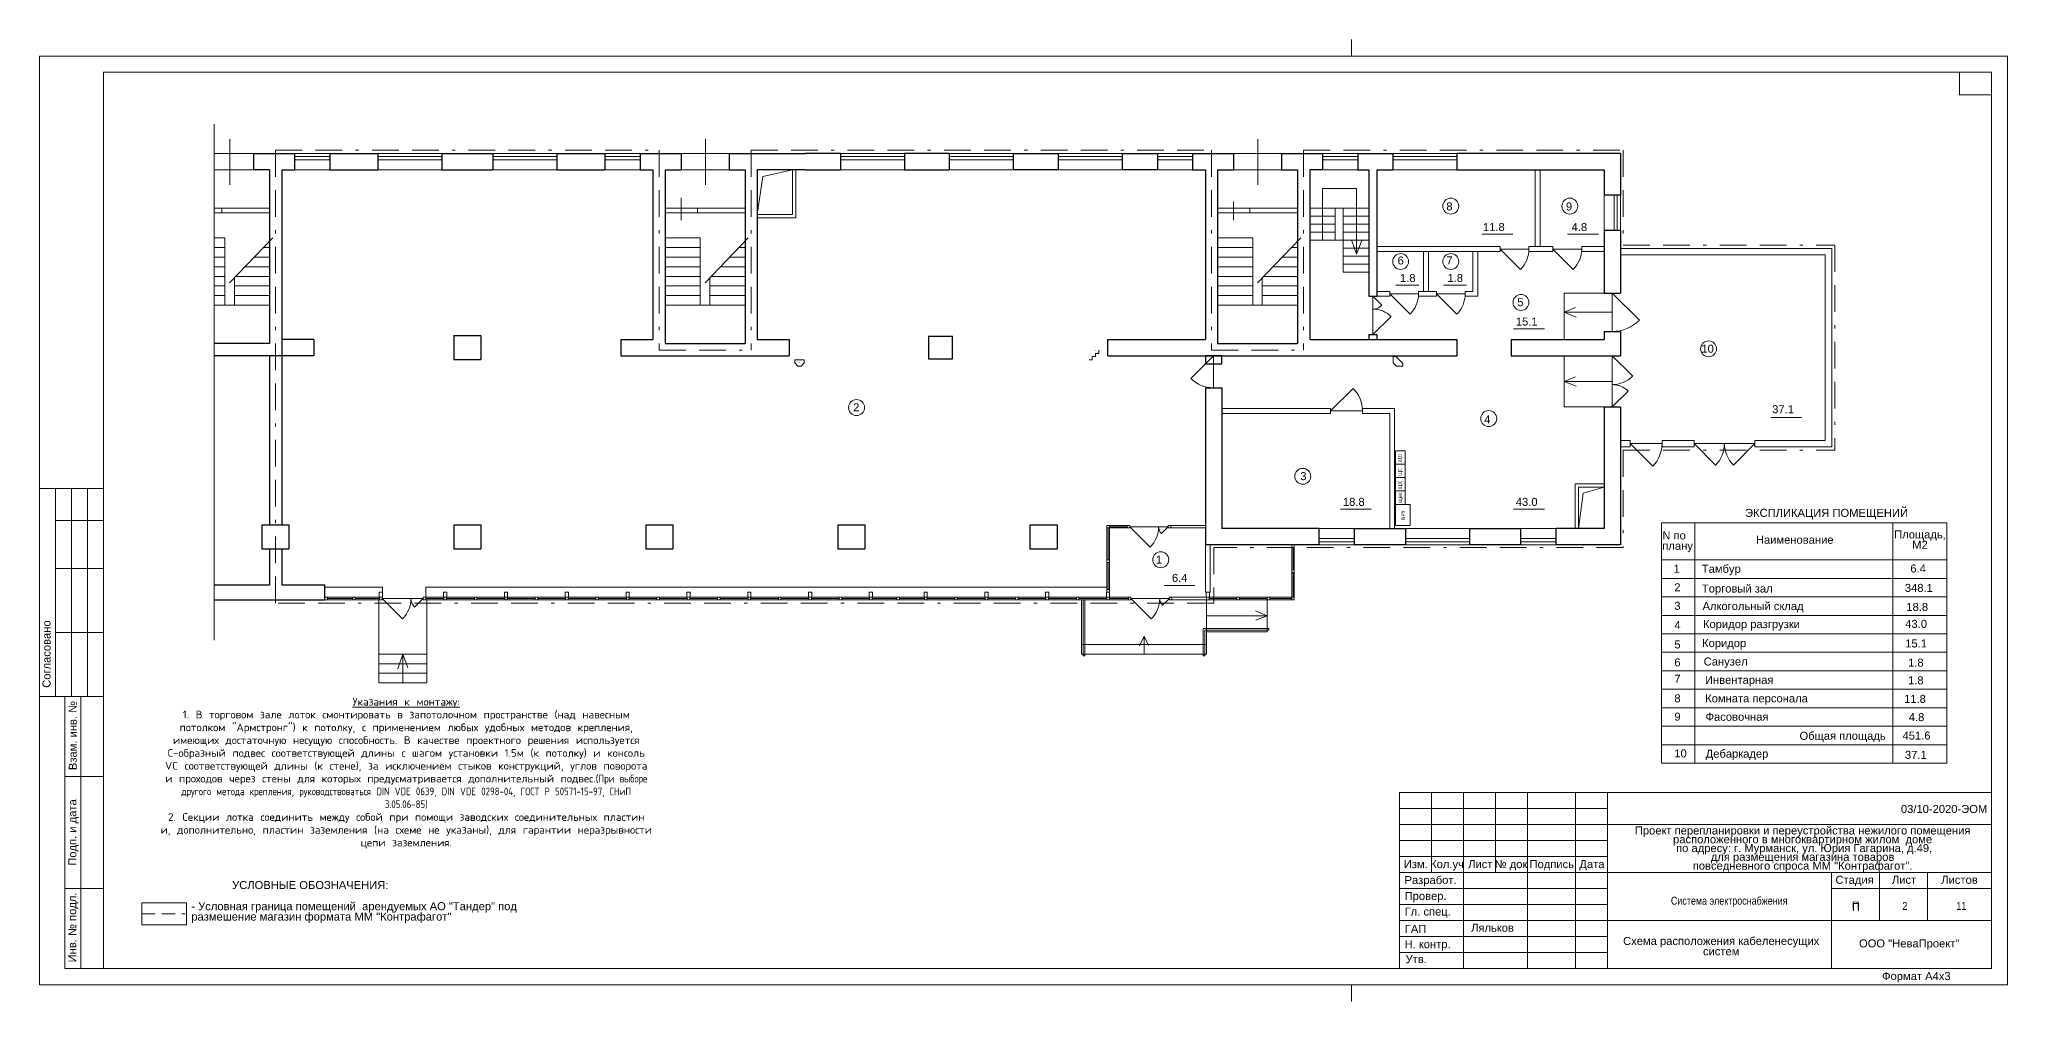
# Model space of a CAD drawing. Header units: metres. Extents: x 0 to 61.5, y -0.5 to 29.5.
import ezdxf
from ezdxf.enums import TextEntityAlignment as Align

# ---------------------------------------------------------------- set-up
doc = ezdxf.new("R2010")
doc.units = ezdxf.units.M
doc.header["$MEASUREMENT"] = 0
doc.linetypes.add('( Border )', pattern=[1.751, 0.5, -0.25, 0.5, -0.25, 0.001, -0.25])
doc.linetypes.add('DGN Style 3', pattern=[1.722798, 1.23057, -0.492228])
for name, color, linetype, lineweight in [('_Электрика', 7, 'Continuous', 15), ('Level 50', 7, 'Continuous', 0), ('Level 63', 7, 'Continuous', 0)]:
    doc.layers.add(name, color=color, linetype=linetype, lineweight=lineweight)
doc.layers.add('Электрика', color=7, linetype='Continuous')
doc.styles.add('GOST 2.304', font='CS_Gost2304.shx')
doc.styles.get("Standard").update_dxf_attribs({"font": 'txt.shx'})
doc.styles.add('Style-Arial', font='arial.ttf')
doc.styles.add('Атрибут IEK', font='txt.shx', dxfattribs={"width": 0.8})

# ---------------------------------------------------------------- blocks, each defined once
blk = doc.blocks.new('*U330')
at = {"color": 7, "linetype": 'Continuous', "lineweight": 30}
for p, q in [((-0.425, 0.375), (-0.425, -0.375)), ((-0.425, 0.375), (0.425, 0.375)), ((0.425, 0.375), (0.425, -0.375)), ((-0.425, -0.375), (0.425, -0.375))]:
    blk.add_line(p, q, dxfattribs=at)
blk = doc.blocks.new('*U372')
at = {"color": 0, "linetype": 'ByBlock', "lineweight": -2}
for points in [[(-250, 33), (-33, 250)], [(-250, 33), (-250, -50), (-50, -50)], [(-50, -50), (50, 50)], [(-33, 250), (50, 250), (50, 50)]]:
    blk.add_lwpolyline(points, dxfattribs=at)
at = {"color": 0, "linetype": 'ByBlock', "lineweight": -2, "style": 'Атрибут IEK', "width": 0.8, "flags": 9}
for tag, p in [('НАИМЕНОВАНИЕ', (-276, 4)), ('АРТИКУЛ', (-277, -26))]:
    blk.add_attdef(tag, p, '', height=20, dxfattribs=at)
at = {"color": 0, "linetype": 'ByBlock', "lineweight": -2, "style": 'Атрибут IEK', "width": 0.8, "flags": 8}
blk.add_attdef('НАДПИСЬ', text='', height=20, rotation=45, dxfattribs=at).set_placement((-25, 25), align=Align.MIDDLE_CENTER)
blk = doc.blocks.new('*U370')
at = {"color": 0, "linetype": 'ByBlock', "lineweight": -2}
for points in [[(-95, 0), (0, 0), (0, -100), (95, -100)], [(-10, 0), (0, -10)], [(0, -90), (10, -100)]]:
    blk.add_lwpolyline(points, dxfattribs=at)
at = {"color": 0, "linetype": 'ByBlock', "lineweight": -2, "style": 'Атрибут IEK', "width": 0.8, "flags": 8}
blk.add_attdef('НАДПИСЬ', text='', height=20, dxfattribs=at).set_placement((80, 0), align=Align.MIDDLE_CENTER)
at = {"color": 0, "linetype": 'ByBlock', "lineweight": -2, "style": 'Атрибут IEK', "width": 0.8, "flags": 9}
for tag, p in [('АРТИКУЛ', (-280, -120)), ('НАИМЕНОВАНИЕ', (-280, -90))]:
    blk.add_attdef(tag, p, '', height=20, dxfattribs=at)
blk = doc.blocks.new('*U350')
at = {"color": 0, "linetype": 'ByBlock', "lineweight": -2}
for points in [[(-95, 0), (0, 0), (0, 100), (95, 100)], [(-10, 0), (0, 10)], [(0, 90), (10, 100)]]:
    blk.add_lwpolyline(points, dxfattribs=at)
at = {"color": 0, "linetype": 'ByBlock', "lineweight": -2, "style": 'Атрибут IEK', "width": 0.8, "flags": 8}
blk.add_attdef('НАДПИСЬ', text='', height=20, dxfattribs=at).set_placement((80, 0), align=Align.MIDDLE_CENTER)
at = {"color": 0, "linetype": 'ByBlock', "lineweight": -2, "style": 'Атрибут IEK', "width": 0.8, "flags": 9}
for tag, p in [('АРТИКУЛ', (-280, -120)), ('НАИМЕНОВАНИЕ', (-280, -90))]:
    blk.add_attdef(tag, p, '', height=20, dxfattribs=at)
blk = doc.blocks.new('*U358')
at = {"color": 0, "linetype": 'ByBlock', "lineweight": -2}
for p, q in [((-150, 100), (-150, 200)), ((50, 0), (-50, 0)), ((150, 200), (150, 100))]:
    blk.add_line(p, q, dxfattribs=at)
for points in [[(-150, 200), (150, 200)], [(-150, 100), (-50, 0)], [(150, 100), (50, 0)]]:
    blk.add_lwpolyline(points, dxfattribs=at)
at = {"color": 0, "linetype": 'ByBlock', "lineweight": -2, "style": 'Атрибут IEK', "width": 0.8, "flags": 9}
for tag, p in [('АРТИКУЛ', (-378, 52)), ('НАИМЕНОВАНИЕ', (-378, 82))]:
    blk.add_attdef(tag, p, '', height=20, dxfattribs=at)
at = {"color": 0, "linetype": 'ByBlock', "lineweight": -2, "style": 'Атрибут IEK', "width": 0.8, "flags": 8}
blk.add_attdef('НАДПИСЬ', text='', height=20, dxfattribs=at).set_placement((0, 112), align=Align.MIDDLE_CENTER)

msp = doc.modelspace()

# ---------------------------------------------------------------- linework, layer by layer
at = {"color": 7, "linetype": 'Continuous', "lineweight": 0}
for p, q in [((5.463, 26.865), (5.463, 10.749)), ((7.969, 25.849), (9.069, 25.849)), ((10.569, 25.849), (12.569, 25.849)), ((14.169, 25.849), (16.169, 25.849)), ((17.669, 25.849), (18.769, 25.849)), ((27.029, 25.849), (25.029, 25.849)), ((28.429, 25.849), (30.429, 25.849)), ((31.829, 25.849), (33.829, 25.849)), ((34.929, 25.849), (36.029, 25.849)), ((41.189, 25.849), (40.089, 25.849)), ((44.289, 25.849), (42.289, 25.849)), ((7.969, 25.749), (9.069, 25.749)), ((10.569, 25.749), (12.569, 25.749)), ((14.169, 25.749), (16.169, 25.749)), ((17.669, 25.749), (18.769, 25.749)), ((27.029, 25.749), (25.029, 25.749)), ((28.429, 25.749), (30.429, 25.749)), ((31.829, 25.749), (33.829, 25.749)), ((34.929, 25.749), (36.029, 25.749)), ((41.189, 25.749), (40.089, 25.749)), ((44.289, 25.749), (42.289, 25.749)), ((49.199, 23.545), (49.199, 24.645)), ((49.299, 23.545), (49.299, 24.645)), ((39.689, 24.239), (41.539, 24.239)), ((39.689, 23.989), (40.489, 23.989)), ((40.489, 24.239), (40.489, 23.239)), ((40.739, 22.239), (40.739, 24.239)), ((40.739, 23.989), (41.539, 23.989)), ((39.689, 23.739), (40.489, 23.739)), ((39.689, 23.489), (40.489, 23.489)), ((40.739, 23.739), (41.539, 23.739)), ((40.739, 23.489), (41.539, 23.489)), ((5.463, 23.309), (5.789, 23.309)), ((5.463, 23.009), (5.789, 23.009)), ((5.789, 23.309), (5.789, 21.209)), ((7.289, 23.312), (5.937, 21.909)), ((6.997, 23.009), (7.189, 23.009)), ((19.549, 23.309), (20.649, 23.309)), ((19.549, 23.009), (20.649, 23.009)), ((20.649, 23.309), (20.649, 21.209)), ((22.149, 23.312), (20.797, 21.909)), ((21.857, 23.009), (22.049, 23.009)), ((36.809, 23.309), (37.909, 23.309)), ((36.809, 23.009), (37.909, 23.009)), ((37.909, 23.309), (37.909, 21.209)), ((39.409, 23.312), (38.057, 21.909)), ((39.117, 23.009), (39.309, 23.009)), ((39.689, 23.239), (40.739, 23.239)), ((40.739, 23.239), (41.539, 23.239)), ((40.739, 22.989), (41.539, 22.989)), ((41.003, 23.221), (41.156, 22.798)), ((41.317, 23.229), (41.156, 22.798)), ((45.639, 22.964), (46.539, 22.964)), ((45.639, 22.964), (46.276, 22.328)), ((47.289, 22.964), (48.189, 22.964)), ((47.289, 22.964), (47.926, 22.328)), ((5.463, 22.709), (5.789, 22.709)), ((5.463, 22.409), (5.789, 22.409)), ((6.419, 22.409), (7.189, 22.409)), ((6.708, 22.709), (7.189, 22.709)), ((19.549, 22.709), (20.649, 22.709)), ((19.549, 22.409), (20.649, 22.409)), ((21.279, 22.409), (22.049, 22.409)), ((21.568, 22.709), (22.049, 22.709)), ((36.809, 22.709), (37.909, 22.709)), ((36.809, 22.409), (37.909, 22.409)), ((38.539, 22.409), (39.309, 22.409)), ((38.828, 22.709), (39.309, 22.709)), ((40.739, 22.739), (41.539, 22.739)), ((40.739, 22.489), (41.539, 22.489)), ((40.739, 22.239), (41.539, 22.239)), ((5.463, 22.109), (5.789, 22.109)), ((5.463, 21.809), (5.789, 21.809)), ((6.089, 22.067), (6.089, 21.209)), ((6.089, 21.809), (7.189, 21.809)), ((6.13, 22.109), (7.189, 22.109)), ((19.549, 22.109), (20.649, 22.109)), ((19.549, 21.809), (20.649, 21.809)), ((20.949, 22.067), (20.949, 21.209)), ((20.949, 21.809), (22.049, 21.809)), ((20.99, 22.109), (22.049, 22.109)), ((36.809, 22.109), (37.909, 22.109)), ((36.809, 21.809), (37.909, 21.809)), ((38.209, 22.067), (38.209, 21.209)), ((38.209, 21.809), (39.309, 21.809)), ((38.25, 22.109), (39.309, 22.109)), ((42.189, 21.564), (43.089, 21.564)), ((42.189, 21.564), (42.826, 20.928)), ((43.649, 21.564), (44.549, 21.564)), ((43.649, 21.564), (44.286, 20.928)), ((48.889, 21.589), (47.644, 21.589)), ((47.644, 21.589), (47.644, 20.139)), ((49.144, 21.589), (49.144, 20.389)), ((49.144, 21.589), (49.993, 20.741)), ((5.463, 21.509), (5.789, 21.509)), ((5.463, 21.209), (7.189, 21.209)), ((6.089, 21.509), (7.189, 21.509)), ((19.549, 21.509), (20.649, 21.509)), ((19.549, 21.209), (22.049, 21.209)), ((20.949, 21.509), (22.049, 21.509)), ((36.809, 21.509), (37.909, 21.509)), ((36.809, 21.209), (39.309, 21.209)), ((38.209, 21.509), (39.309, 21.509)), ((41.664, 21.489), (41.664, 20.289)), ((41.664, 21.489), (41.947, 21.206)), ((47.999, 21.134), (47.644, 20.989)), ((49.144, 20.989), (47.644, 20.989)), ((48.018, 20.837), (47.644, 20.989)), ((41.664, 20.289), (42.23, 20.855)), ((36.684, 19.629), (35.977, 18.922)), ((36.684, 18.629), (36.684, 19.629)), ((47.644, 19.629), (47.644, 18.029)), ((49.144, 18.029), (49.144, 19.629)), ((49.144, 19.629), (49.781, 18.993)), ((40.339, 17.904), (41.046, 18.611)), ((47.999, 18.974), (47.644, 18.829)), ((49.144, 18.829), (47.644, 18.829)), ((48.018, 18.677), (47.644, 18.829)), ((49.639, 18.524), (49.144, 18.029)), ((40.339, 17.904), (41.339, 17.904)), ((48.889, 18.029), (47.644, 18.029)), ((49.699, 16.884), (50.699, 16.884)), ((49.699, 16.884), (50.406, 16.177)), ((51.699, 16.884), (53.599, 16.884)), ((51.699, 16.884), (52.371, 16.212)), ((52.928, 16.212), (53.599, 16.884)), ((33.349, 14.249), (33.349, 12.329)), ((33.389, 14.249), (33.389, 13.249)), ((33.429, 14.329), (33.989, 14.329)), ((33.429, 14.289), (33.989, 14.289)), ((33.429, 14.249), (33.429, 12.329)), ((33.429, 14.249), (33.989, 14.249)), ((34.069, 14.289), (35.269, 14.289)), ((34.069, 14.289), (34.706, 13.653)), ((35.269, 14.289), (35.057, 14.077)), ((39.129, 12.089), (39.129, 13.706)), ((39.169, 12.938), (39.169, 13.639)), ((39.209, 12.089), (39.209, 13.719)), ((39.989, 13.919), (41.089, 13.919)), ((39.989, 13.819), (41.089, 13.819)), ((42.689, 13.919), (44.689, 13.919)), ((42.689, 13.819), (44.689, 13.819)), ((46.289, 13.919), (47.389, 13.919)), ((46.289, 13.819), (47.389, 13.819)), ((33.389, 13.169), (33.389, 12.329)), ((8.919, 12.399), (10.719, 12.399)), ((10.719, 12.249), (10.719, 12.399)), ((12.069, 12.089), (12.069, 12.399)), ((12.069, 12.399), (33.349, 12.399)), ((39.169, 12.089), (39.169, 12.858)), ((50.682, 12.675), (59.6, 12.675)), ((10.619, 12.089), (8.919, 12.089)), ((10.629, 12.009), (8.919, 12.009)), ((8.999, 12.049), (9.789, 12.049)), ((9.869, 12.049), (10.629, 12.049)), ((10.599, 12.009), (10.599, 9.409)), ((10.709, 12.049), (11.989, 12.049)), ((10.709, 12.049), (11.346, 11.413)), ((11.989, 12.049), (11.721, 11.78)), ((34.024, 12.089), (12.069, 12.089)), ((12.069, 12.049), (12.639, 12.049)), ((12.639, 12.009), (12.069, 12.009)), ((12.099, 12.009), (12.099, 9.409)), ((12.719, 12.049), (13.589, 12.049)), ((14.539, 12.009), (12.719, 12.009)), ((13.669, 12.049), (14.539, 12.049)), ((14.619, 12.049), (15.489, 12.049)), ((16.439, 12.009), (14.619, 12.009)), ((15.569, 12.049), (16.439, 12.049)), ((16.519, 12.049), (17.389, 12.049)), ((18.339, 12.009), (16.519, 12.009)), ((17.469, 12.049), (18.339, 12.049)), ((18.419, 12.049), (19.289, 12.049)), ((20.239, 12.009), (18.419, 12.009)), ((19.369, 12.049), (20.239, 12.049)), ((20.319, 12.049), (21.189, 12.049)), ((22.139, 12.009), (20.319, 12.009)), ((21.269, 12.049), (22.139, 12.049)), ((22.219, 12.049), (23.089, 12.049)), ((24.039, 12.009), (22.219, 12.009)), ((23.169, 12.049), (24.039, 12.049)), ((24.119, 12.049), (24.989, 12.049)), ((25.939, 12.009), (24.119, 12.009)), ((34.024, 12.009), (24.744, 12.009)), ((25.069, 12.049), (25.939, 12.049)), ((26.019, 12.049), (26.794, 12.049)), ((26.874, 12.049), (27.649, 12.049)), ((27.729, 12.049), (28.599, 12.049)), ((28.679, 12.049), (29.549, 12.049)), ((29.629, 12.049), (30.499, 12.049)), ((30.579, 12.049), (31.449, 12.049)), ((31.529, 12.049), (32.399, 12.049)), ((32.479, 12.049), (33.349, 12.049)), ((32.564, 12.009), (32.564, 10.309)), ((32.614, 12.009), (32.614, 10.259)), ((32.664, 12.009), (32.664, 10.259)), ((33.429, 12.049), (34.024, 12.049)), ((34.104, 12.049), (35.304, 12.049)), ((34.104, 12.049), (34.741, 11.413)), ((35.304, 12.049), (35.092, 11.837)), ((36.464, 12.009), (36.464, 10.309)), ((39.129, 12.089), (36.544, 12.089)), ((36.544, 12.049), (37.414, 12.049)), ((39.129, 12.009), (36.544, 12.009)), ((37.494, 12.049), (38.364, 12.049)), ((38.364, 12.009), (38.364, 11.009)), ((38.444, 12.049), (39.129, 12.049)), ((50.682, 12.097), (59.6, 12.097)), ((36.364, 11.109), (36.364, 10.259)), ((38.414, 11.109), (36.364, 11.109)), ((38.364, 11.509), (36.464, 11.509)), ((38.364, 11.509), (37.991, 11.662)), ((38.364, 11.509), (38.01, 11.365)), ((38.414, 11.109), (38.414, 11.059)), ((50.682, 11.52), (59.6, 11.52)), ((36.464, 10.609), (32.564, 10.609)), ((34.514, 10.869), (34.372, 10.564)), ((34.514, 10.309), (34.514, 10.869)), ((34.514, 10.869), (34.654, 10.58)), ((36.414, 11.059), (36.414, 10.259)), ((38.414, 11.059), (36.414, 11.059)), ((38.364, 11.009), (36.464, 11.009)), ((50.682, 10.943), (59.6, 10.943)), ((12.099, 10.309), (10.599, 10.309)), ((12.099, 10.009), (10.599, 10.009)), ((11.349, 10.309), (11.193, 9.852)), ((11.349, 9.409), (11.349, 10.309)), ((11.349, 10.309), (11.509, 9.876)), ((36.464, 10.309), (32.564, 10.309)), ((32.664, 10.259), (32.614, 10.259)), ((36.414, 10.259), (36.364, 10.259)), ((50.682, 10.365), (59.6, 10.365)), ((12.099, 9.709), (10.599, 9.709)), ((12.099, 9.409), (10.599, 9.409)), ((50.682, 9.787), (59.6, 9.787)), ((50.682, 9.21), (59.6, 9.21)), ((50.682, 8.633), (59.6, 8.633)), ((50.682, 8.055), (59.6, 8.055)), ((50.682, 7.477), (59.6, 7.477))]:
    msp.add_line(p, q, dxfattribs=at)
at = {"color": 7, "linetype": 'Continuous', "lineweight": 13}
for p, q in [((5.463, 25.949), (6.689, 25.949)), ((5.946, 26.4), (5.946, 24.971)), ((7.969, 25.949), (9.069, 25.949)), ((10.569, 25.949), (12.569, 25.949)), ((14.169, 25.949), (16.169, 25.949)), ((17.669, 25.949), (18.769, 25.949)), ((20.049, 25.949), (21.549, 25.949)), ((20.806, 26.4), (20.806, 24.971)), ((27.029, 25.949), (25.029, 25.949)), ((28.429, 25.949), (30.429, 25.949)), ((31.829, 25.949), (33.829, 25.949)), ((34.929, 25.949), (36.029, 25.949)), ((37.309, 25.949), (38.809, 25.949)), ((38.066, 26.4), (38.066, 24.971)), ((41.189, 25.949), (40.089, 25.949)), ((44.289, 25.949), (42.289, 25.949)), ((6.689, 25.439), (5.463, 25.439)), ((9.069, 25.439), (7.969, 25.439)), ((12.569, 25.439), (10.569, 25.439)), ((16.169, 25.439), (14.169, 25.439)), ((18.769, 25.439), (17.669, 25.439)), ((21.549, 25.439), (20.049, 25.439)), ((23.529, 25.439), (23.529, 24.039)), ((23.629, 25.439), (23.629, 23.939)), ((25.029, 25.439), (27.029, 25.439)), ((30.429, 25.439), (28.429, 25.439)), ((33.829, 25.439), (31.829, 25.439)), ((36.029, 25.439), (34.929, 25.439)), ((38.809, 25.439), (37.309, 25.439)), ((40.089, 25.439), (41.189, 25.439)), ((42.289, 25.439), (44.289, 25.439)), ((46.739, 25.439), (46.739, 23.039)), ((46.889, 25.439), (46.889, 23.039)), ((48.889, 24.645), (48.889, 23.545)), ((49.399, 23.545), (49.399, 24.645)), ((5.463, 24.239), (7.189, 24.239)), ((5.463, 24.089), (7.189, 24.089)), ((5.698, 24.239), (5.698, 24.089)), ((19.549, 24.239), (22.049, 24.239)), ((19.549, 24.089), (22.049, 24.089)), ((20.048, 24.561), (20.048, 23.861)), ((20.558, 24.239), (20.558, 24.089)), ((22.429, 24.039), (23.529, 24.039)), ((36.809, 24.239), (39.309, 24.239)), ((36.809, 24.089), (39.309, 24.089)), ((37.308, 24.443), (37.308, 23.861)), ((37.818, 24.239), (37.818, 24.089)), ((22.429, 23.939), (23.629, 23.939)), ((45.077, 23.423), (46.04, 23.423)), ((47.749, 23.423), (48.713, 23.423)), ((41.789, 23.039), (45.639, 23.039)), ((41.789, 22.889), (45.639, 22.889)), ((43.249, 22.889), (43.249, 21.639)), ((43.399, 22.889), (43.399, 21.639)), ((44.789, 22.889), (44.789, 21.639)), ((44.939, 22.889), (44.939, 21.489)), ((45.639, 23.039), (45.639, 22.889)), ((46.539, 23.039), (46.539, 22.889)), ((46.539, 23.039), (47.289, 23.039)), ((46.539, 22.889), (47.289, 22.889)), ((47.289, 23.039), (47.289, 22.889)), ((48.189, 23.039), (48.189, 22.889)), ((48.189, 23.039), (48.889, 23.039)), ((48.189, 22.889), (48.889, 22.889)), ((49.399, 22.984), (55.999, 22.984)), ((49.399, 22.784), (55.799, 22.784)), ((55.799, 22.784), (55.799, 16.984)), ((55.999, 22.984), (55.999, 16.784)), ((41.789, 21.639), (42.189, 21.639)), ((42.189, 21.639), (42.189, 21.489)), ((42.386, 21.833), (43.1, 21.833)), ((43.089, 21.639), (43.089, 21.489)), ((43.089, 21.639), (43.649, 21.639)), ((43.649, 21.639), (43.649, 21.489)), ((43.87, 21.833), (44.584, 21.833)), ((44.549, 21.639), (44.549, 21.489)), ((44.549, 21.639), (44.789, 21.639)), ((41.789, 21.489), (42.189, 21.489)), ((43.089, 21.489), (43.649, 21.489)), ((44.549, 21.489), (44.939, 21.489)), ((46.061, 20.468), (47.025, 20.468)), ((40.339, 17.979), (36.939, 17.979)), ((40.339, 17.979), (40.339, 17.829)), ((42.339, 17.979), (41.339, 17.979)), ((41.339, 17.979), (41.339, 17.829)), ((42.339, 17.979), (42.339, 14.229)), ((40.339, 17.829), (36.939, 17.829)), ((42.189, 17.829), (41.339, 17.829)), ((42.189, 17.829), (42.189, 14.229)), ((54.095, 17.698), (55.059, 17.698)), ((49.399, 16.984), (49.699, 16.984)), ((49.399, 16.784), (49.699, 16.784)), ((49.699, 16.984), (49.699, 16.784)), ((50.699, 16.984), (50.699, 16.784)), ((50.699, 16.984), (51.699, 16.984)), ((50.699, 16.784), (51.699, 16.784)), ((51.699, 16.984), (51.699, 16.784)), ((53.599, 16.984), (53.599, 16.784)), ((53.599, 16.984), (55.799, 16.984)), ((53.599, 16.784), (55.999, 16.784)), ((47.989, 15.629), (47.989, 14.229)), ((48.889, 15.629), (47.989, 15.629)), ((48.889, 15.529), (48.089, 15.529)), ((48.089, 15.529), (48.089, 14.229)), ((40.651, 14.836), (41.614, 14.836)), ((46.061, 14.836), (47.025, 14.836)), ((41.089, 14.229), (39.989, 14.229)), ((44.689, 14.229), (42.689, 14.229)), ((47.389, 14.229), (46.289, 14.229)), ((50.682, 14.407), (59.6, 14.407)), ((50.682, 14.407), (50.682, 6.9)), ((51.72, 14.407), (51.72, 6.9)), ((57.911, 14.407), (57.911, 6.9)), ((59.6, 14.4), (59.6, 6.893)), ((36.429, 13.719), (36.429, 12.249)), ((36.579, 13.719), (36.579, 12.249)), ((39.989, 13.719), (41.089, 13.719)), ((42.689, 13.719), (44.689, 13.719)), ((46.289, 13.719), (47.389, 13.719)), ((50.682, 13.253), (59.6, 13.253)), ((35.138, 12.451), (36.102, 12.451)), ((36.429, 12.249), (36.579, 12.249)), ((50.682, 6.9), (59.6, 6.9))]:
    msp.add_line(p, q, dxfattribs=at)
at = {"color": 7, "linetype": 'Continuous', "lineweight": 30}
for p, q in [((6.689, 25.949), (6.689, 25.439)), ((6.689, 25.949), (7.969, 25.949)), ((7.969, 25.949), (7.969, 25.439)), ((9.069, 25.949), (9.069, 25.439)), ((9.069, 25.949), (10.569, 25.949)), ((10.569, 25.949), (10.569, 25.439)), ((12.569, 25.949), (12.569, 25.439)), ((12.569, 25.949), (14.169, 25.949)), ((14.169, 25.949), (14.169, 25.439)), ((16.169, 25.949), (16.169, 25.439)), ((16.169, 25.949), (17.669, 25.949)), ((17.669, 25.949), (17.669, 25.439)), ((18.769, 25.949), (18.769, 25.439)), ((18.769, 25.949), (20.049, 25.949)), ((20.049, 25.949), (20.049, 25.439)), ((21.549, 25.949), (21.549, 25.439)), ((21.549, 25.949), (23.929, 25.949)), ((25.029, 25.949), (23.929, 25.949)), ((25.029, 25.949), (25.029, 25.439)), ((27.029, 25.949), (27.029, 25.439)), ((28.429, 25.949), (27.029, 25.949)), ((28.429, 25.949), (28.429, 25.439)), ((30.429, 25.949), (30.429, 25.439)), ((30.429, 25.949), (31.829, 25.949)), ((31.829, 25.949), (31.829, 25.439)), ((33.829, 25.949), (33.829, 25.439)), ((33.829, 25.949), (34.929, 25.949)), ((34.929, 25.949), (34.929, 25.439)), ((36.029, 25.949), (37.309, 25.949)), ((36.029, 25.949), (36.029, 25.439)), ((37.309, 25.949), (37.309, 25.439)), ((38.809, 25.949), (38.809, 25.439)), ((38.809, 25.949), (40.089, 25.949)), ((40.089, 25.949), (40.089, 25.439)), ((41.189, 25.949), (41.189, 25.439)), ((41.189, 25.949), (42.289, 25.949)), ((42.289, 25.949), (42.289, 25.439)), ((44.289, 25.949), (44.289, 25.439)), ((49.399, 25.949), (44.289, 25.949)), ((49.399, 25.949), (49.399, 24.645)), ((7.189, 25.439), (6.689, 25.439)), ((7.189, 25.439), (7.189, 20.009)), ((7.569, 25.439), (7.969, 25.439)), ((7.569, 25.439), (7.569, 14.349)), ((9.069, 25.439), (10.569, 25.439)), ((12.569, 25.439), (14.169, 25.439)), ((16.169, 25.439), (17.669, 25.439)), ((18.769, 25.439), (19.169, 25.439)), ((19.169, 25.439), (19.169, 20.139)), ((19.549, 25.439), (20.049, 25.439)), ((19.549, 25.439), (19.549, 20.009)), ((21.549, 25.439), (22.049, 25.439)), ((22.049, 25.439), (22.049, 20.009)), ((22.429, 25.439), (22.429, 20.139)), ((23.929, 25.439), (22.429, 25.439)), ((23.929, 25.439), (25.029, 25.439)), ((27.029, 25.439), (28.429, 25.439)), ((31.829, 25.439), (30.429, 25.439)), ((34.929, 25.439), (33.829, 25.439)), ((36.029, 25.439), (36.429, 25.439)), ((36.429, 25.439), (36.429, 20.139)), ((36.809, 25.439), (36.809, 20.009)), ((36.809, 25.439), (37.309, 25.439)), ((38.809, 25.439), (39.309, 25.439)), ((39.309, 25.439), (39.309, 20.009)), ((39.689, 25.439), (39.689, 20.139)), ((40.089, 25.439), (39.689, 25.439)), ((41.189, 25.439), (41.539, 25.439)), ((41.539, 25.439), (41.539, 21.489)), ((41.789, 25.439), (42.289, 25.439)), ((41.789, 25.439), (41.789, 21.489)), ((44.289, 25.439), (48.889, 25.439)), ((48.889, 25.439), (48.889, 24.645)), ((49.399, 24.645), (48.889, 24.645)), ((49.399, 23.545), (48.889, 23.545)), ((48.889, 23.545), (48.889, 21.589)), ((49.399, 23.545), (49.399, 21.589)), ((48.889, 21.589), (49.399, 21.589)), ((41.539, 21.489), (41.789, 21.489)), ((48.889, 20.389), (49.399, 20.389)), ((48.889, 20.389), (48.889, 20.139)), ((49.399, 20.389), (49.399, 19.629)), ((7.189, 20.009), (5.463, 20.009)), ((8.569, 20.139), (7.569, 20.139)), ((8.569, 20.139), (8.569, 19.629)), ((18.169, 20.139), (18.169, 19.629)), ((18.169, 20.139), (19.169, 20.139)), ((19.549, 20.009), (22.049, 20.009)), ((22.429, 20.139), (23.429, 20.139)), ((23.429, 20.139), (23.429, 19.629)), ((33.379, 20.139), (34.279, 20.139)), ((33.379, 19.629), (33.379, 20.139)), ((34.279, 20.139), (36.429, 20.139)), ((36.809, 20.009), (39.309, 20.009)), ((39.689, 20.139), (44.289, 20.139)), ((41.539, 20.289), (41.789, 20.289)), ((41.539, 20.289), (41.539, 20.139)), ((41.789, 20.289), (41.789, 20.139)), ((44.289, 20.139), (44.289, 19.629)), ((45.989, 20.139), (45.989, 19.629)), ((45.989, 20.139), (48.889, 20.139)), ((8.569, 19.629), (5.463, 19.629)), ((7.189, 19.629), (7.189, 14.349)), ((18.169, 19.629), (23.429, 19.629)), ((33.379, 19.629), (34.279, 19.629)), ((34.279, 19.629), (36.429, 19.629)), ((36.429, 19.629), (36.939, 19.629)), ((36.939, 19.629), (44.289, 19.629)), ((45.989, 19.629), (49.399, 19.629)), ((36.429, 18.629), (36.429, 13.719)), ((36.429, 18.629), (36.939, 18.629)), ((36.939, 18.629), (36.939, 14.229)), ((48.889, 18.029), (48.889, 14.229)), ((48.889, 18.029), (49.399, 18.029)), ((49.399, 18.029), (49.399, 13.719)), ((39.989, 14.229), (36.939, 14.229)), ((39.989, 13.719), (39.989, 14.229)), ((41.089, 13.719), (41.089, 14.229)), ((41.089, 14.229), (42.689, 14.229)), ((42.689, 13.719), (42.689, 14.229)), ((44.689, 13.719), (44.689, 14.229)), ((44.689, 14.229), (46.289, 14.229)), ((46.289, 13.719), (46.289, 14.229)), ((48.889, 14.229), (47.389, 14.229)), ((47.389, 13.719), (47.389, 14.229)), ((7.189, 13.599), (7.189, 12.469)), ((7.569, 13.599), (7.569, 12.469)), ((39.989, 13.719), (36.429, 13.719)), ((42.689, 13.719), (41.089, 13.719)), ((46.289, 13.719), (44.689, 13.719)), ((49.399, 13.719), (47.389, 13.719)), ((5.463, 12.469), (7.189, 12.469)), ((7.569, 12.469), (8.919, 12.469)), ((8.919, 12.009), (8.919, 12.469)), ((5.463, 12.009), (8.919, 12.009))]:
    msp.add_line(p, q, dxfattribs=at)
at = {"color": 1, "linetype": '( Border )', "lineweight": 13, "ltscale": 1.666667}
for p, q in [((7.374, 26.049), (19.358, 26.049)), ((7.374, 26.049), (7.374, 11.903)), ((19.358, 26.049), (19.358, 19.806)), ((22.234, 26.049), (36.618, 26.049)), ((22.234, 26.049), (22.234, 19.806)), ((36.618, 26.049), (36.618, 19.806)), ((39.494, 26.049), (49.484, 26.049)), ((39.494, 26.049), (39.494, 19.806)), ((49.484, 26.049), (49.484, 23.084)), ((49.484, 23.084), (56.099, 23.084)), ((56.099, 23.084), (56.099, 16.684)), ((19.358, 19.806), (22.234, 19.806)), ((36.618, 19.806), (39.494, 19.806)), ((49.484, 16.684), (56.099, 16.684)), ((49.484, 16.684), (49.484, 13.642)), ((36.69, 13.642), (36.69, 11.903)), ((49.484, 13.642), (36.69, 13.642)), ((36.69, 11.903), (7.374, 11.903))]:
    msp.add_line(p, q, dxfattribs=at)
at = {"color": 1, "linetype": '( Border )', "lineweight": 13, "ltscale": 0.833333}
msp.add_line((3.203, 2.2), (4.597, 2.2), dxfattribs=at)
at = {"color": 7, "linetype": 'Continuous', "lineweight": 0, "flags": 128}
for points in [[(22.429, 24.039), (22.605, 25.234), (23.529, 25.439)], [(40.089, 23.239), (40.089, 24.853), (41.156, 24.853), (41.156, 22.798)], [(48.089, 14.229), (48.235, 15.341), (48.889, 15.529)]]:
    msp.add_lwpolyline(points, dxfattribs=at)
at = {"color": 7, "linetype": 'Continuous', "lineweight": 30, "flags": 128}
msp.add_lwpolyline([(28.529, 19.534), (28.529, 20.234), (27.779, 20.234), (27.779, 19.534), (28.529, 19.534)], close=True, dxfattribs=at)
at = {"color": 7, "linetype": 'Continuous', "lineweight": 13}
for points in [[(42.371, 16.24), (42.672, 16.24), (42.672, 16.658), (42.371, 16.658)], [(42.371, 15.823), (42.672, 15.823), (42.672, 16.24), (42.371, 16.24)], [(42.371, 15.405), (42.672, 15.405), (42.672, 15.823), (42.371, 15.823)], [(42.371, 14.987), (42.672, 14.987), (42.672, 15.405), (42.371, 15.405)], [(42.371, 14.326), (42.825, 14.326), (42.825, 14.987), (42.371, 14.987)]]:
    msp.add_lwpolyline(points, close=True, dxfattribs=at)
at = {"color": 7, "linetype": 'Continuous', "lineweight": 13, "flags": 128}
for points in [[(33.349, 14.329), (33.429, 14.329), (33.429, 14.249), (33.349, 14.249), (33.349, 14.329)], [(33.989, 14.329), (34.069, 14.329), (34.069, 14.249), (33.989, 14.249), (33.989, 14.329)], [(35.269, 14.329), (35.349, 14.329), (35.349, 14.249), (35.269, 14.249), (35.269, 14.329)], [(36.349, 14.329), (36.429, 14.329), (36.429, 14.249), (35.349, 14.249), (35.349, 14.329)], [(39.129, 13.719), (39.209, 13.719), (39.209, 13.639), (39.129, 13.639), (39.129, 13.719)], [(33.349, 13.249), (33.429, 13.249), (33.429, 13.169), (33.349, 13.169), (33.349, 13.249)], [(39.129, 12.938), (39.209, 12.938), (39.209, 12.858), (39.129, 12.858), (39.129, 12.938)], [(33.349, 12.329), (33.429, 12.329), (33.429, 12.249), (33.349, 12.249), (33.349, 12.329)], [(8.919, 12.089), (8.999, 12.089), (8.999, 12.009), (8.919, 12.009), (8.919, 12.089)], [(9.789, 12.089), (9.869, 12.089), (9.869, 12.009), (9.789, 12.009), (9.789, 12.089)], [(10.719, 12.249), (10.719, 12.089), (10.619, 12.089), (10.619, 12.249), (10.719, 12.249)], [(10.629, 12.089), (10.709, 12.089), (10.709, 12.009), (10.629, 12.009), (10.629, 12.089)], [(11.989, 12.089), (12.069, 12.089), (12.069, 12.009), (11.989, 12.009), (11.989, 12.089)], [(12.729, 12.249), (12.729, 12.089), (12.629, 12.089), (12.629, 12.249), (12.729, 12.249)], [(12.639, 12.089), (12.719, 12.089), (12.719, 12.009), (12.639, 12.009), (12.639, 12.089)], [(13.589, 12.089), (13.669, 12.089), (13.669, 12.009), (13.589, 12.009), (13.589, 12.089)], [(14.629, 12.249), (14.629, 12.089), (14.529, 12.089), (14.529, 12.249), (14.629, 12.249)], [(14.539, 12.089), (14.619, 12.089), (14.619, 12.009), (14.539, 12.009), (14.539, 12.089)], [(15.489, 12.089), (15.569, 12.089), (15.569, 12.009), (15.489, 12.009), (15.489, 12.089)], [(16.529, 12.249), (16.529, 12.089), (16.429, 12.089), (16.429, 12.249), (16.529, 12.249)], [(16.439, 12.089), (16.519, 12.089), (16.519, 12.009), (16.439, 12.009), (16.439, 12.089)], [(17.389, 12.089), (17.469, 12.089), (17.469, 12.009), (17.389, 12.009), (17.389, 12.089)], [(18.429, 12.249), (18.429, 12.089), (18.329, 12.089), (18.329, 12.249), (18.429, 12.249)], [(18.339, 12.089), (18.419, 12.089), (18.419, 12.009), (18.339, 12.009), (18.339, 12.089)], [(19.289, 12.089), (19.369, 12.089), (19.369, 12.009), (19.289, 12.009), (19.289, 12.089)], [(20.329, 12.249), (20.329, 12.089), (20.229, 12.089), (20.229, 12.249), (20.329, 12.249)], [(20.239, 12.089), (20.319, 12.089), (20.319, 12.009), (20.239, 12.009), (20.239, 12.089)], [(21.189, 12.089), (21.269, 12.089), (21.269, 12.009), (21.189, 12.009), (21.189, 12.089)], [(22.229, 12.249), (22.229, 12.089), (22.129, 12.089), (22.129, 12.249), (22.229, 12.249)], [(22.139, 12.089), (22.219, 12.089), (22.219, 12.009), (22.139, 12.009), (22.139, 12.089)], [(23.089, 12.089), (23.169, 12.089), (23.169, 12.009), (23.089, 12.009), (23.089, 12.089)], [(24.129, 12.249), (24.129, 12.089), (24.029, 12.089), (24.029, 12.249), (24.129, 12.249)], [(24.039, 12.089), (24.119, 12.089), (24.119, 12.009), (24.039, 12.009), (24.039, 12.089)], [(24.989, 12.089), (25.069, 12.089), (25.069, 12.009), (24.989, 12.009), (24.989, 12.089)], [(26.029, 12.249), (26.029, 12.089), (25.929, 12.089), (25.929, 12.249), (26.029, 12.249)], [(25.939, 12.089), (26.019, 12.089), (26.019, 12.009), (25.939, 12.009), (25.939, 12.089)], [(26.794, 12.089), (26.874, 12.089), (26.874, 12.009), (26.794, 12.009), (26.794, 12.089)], [(27.739, 12.249), (27.739, 12.089), (27.639, 12.089), (27.639, 12.249), (27.739, 12.249)], [(27.649, 12.089), (27.729, 12.089), (27.729, 12.009), (27.649, 12.009), (27.649, 12.089)], [(28.599, 12.089), (28.679, 12.089), (28.679, 12.009), (28.599, 12.009), (28.599, 12.089)], [(29.639, 12.249), (29.639, 12.089), (29.539, 12.089), (29.539, 12.249), (29.639, 12.249)], [(29.549, 12.089), (29.629, 12.089), (29.629, 12.009), (29.549, 12.009), (29.549, 12.089)], [(30.499, 12.089), (30.579, 12.089), (30.579, 12.009), (30.499, 12.009), (30.499, 12.089)], [(31.539, 12.249), (31.539, 12.089), (31.439, 12.089), (31.439, 12.249), (31.539, 12.249)], [(31.449, 12.089), (31.529, 12.089), (31.529, 12.009), (31.449, 12.009), (31.449, 12.089)], [(32.399, 12.089), (32.479, 12.089), (32.479, 12.009), (32.399, 12.009), (32.399, 12.089)], [(33.439, 12.249), (33.439, 12.089), (33.339, 12.089), (33.339, 12.249), (33.439, 12.249)], [(33.349, 12.089), (33.429, 12.089), (33.429, 12.009), (33.349, 12.009), (33.349, 12.089)], [(34.024, 12.089), (34.104, 12.089), (34.104, 12.009), (34.024, 12.009), (34.024, 12.089)], [(35.304, 12.089), (35.384, 12.089), (35.384, 12.009), (35.304, 12.009), (35.304, 12.089)], [(36.384, 12.089), (36.464, 12.089), (36.464, 12.009), (35.384, 12.009), (35.384, 12.089)], [(36.554, 12.249), (36.554, 12.089), (36.454, 12.089), (36.454, 12.249), (36.554, 12.249)], [(36.464, 12.089), (36.544, 12.089), (36.544, 12.009), (36.464, 12.009), (36.464, 12.089)], [(37.414, 12.089), (37.494, 12.089), (37.494, 12.009), (37.414, 12.009), (37.414, 12.089)], [(38.364, 12.089), (38.444, 12.089), (38.444, 12.009), (38.364, 12.009), (38.364, 12.089)], [(39.129, 12.089), (39.209, 12.089), (39.209, 12.009), (39.129, 12.009), (39.129, 12.089)], [(3.203, 2.544), (4.597, 2.544), (4.597, 1.856), (3.203, 1.856), (3.203, 2.544)]]:
    msp.add_lwpolyline(points, close=True, dxfattribs=at)
at = {"color": 7, "linetype": 'Continuous', "lineweight": 0}
for centre in [(44.098, 24.303), (47.818, 24.303), (42.531, 22.574), (44.098, 22.574), (46.291, 21.295), (52.154, 19.846), (25.53, 18.01), (45.283, 17.666), (39.473, 15.863), (35.034, 13.257)]:
    msp.add_circle(centre, 0.249, dxfattribs=at)
for centre, radius, start, end in [((45.639, 22.964), 0.9, 315, 0), ((47.289, 22.964), 0.9, 315, 0), ((42.189, 21.564), 0.9, 315, 0), ((43.649, 21.564), 0.9, 315, 0), ((41.664, 21.489), 0.4, 270, 315), ((41.664, 20.289), 0.8, 45, 90), ((49.144, 21.589), 1.2, 270, 315), ((36.684, 19.629), 1, 225, 270), ((40.339, 17.904), 1, 0, 45), ((49.144, 19.629), 0.9, 270, 315), ((49.144, 18.029), 0.7, 45, 90), ((49.699, 16.884), 1, 315, 360), ((51.699, 16.884), 0.95, 315, 360), ((53.599, 16.884), 0.95, 180, 225), ((34.069, 14.289), 0.9, 315, 360), ((35.269, 14.289), 0.3, 180, 225), ((10.709, 12.049), 0.9, 315, 0), ((11.989, 12.049), 0.38, 180, 225), ((34.104, 12.049), 0.9, 315, 360), ((35.304, 12.049), 0.3, 180, 225)]:
    msp.add_arc(centre, radius, start, end, dxfattribs=at)
at = {"layer": '_Электрика', "lineweight": 30}
msp.add_lwpolyline([(36.429, 19.38), (36.939, 19.38), (36.939, 19.624), (36.429, 19.624)], close=True, dxfattribs=at)
at = {"layer": 'Level 50', "color": 7, "linetype": 'Continuous', "lineweight": 13}
for p, q in [((1.997, 28.483), (60.997, 28.483)), ((1.997, 28.483), (1.997, 0.483)), ((59.997, 28.483), (59.997, 27.783)), ((60.997, 28.483), (60.997, 0.483)), ((59.997, 27.783), (60.997, 27.783)), ((1.558, 0.483), (60.997, 0.483))]:
    msp.add_line(p, q, dxfattribs=at)
at = {"layer": 'Level 63', "color": 7, "linetype": 'Continuous', "lineweight": 0}
for p, q in [((40.997, 28.983), (40.997, 29.513)), ((42.497, 5.483), (48.997, 5.483)), ((42.497, 4.983), (48.997, 4.983)), ((42.497, 4.483), (48.997, 4.483)), ((42.497, 2.983), (48.997, 2.983)), ((42.497, 2.483), (48.997, 2.483)), ((42.497, 1.983), (48.997, 1.983)), ((42.497, 1.483), (48.997, 1.483)), ((42.497, 0.983), (48.997, 0.983)), ((40.997, -0.547), (40.997, -0.017))]:
    msp.add_line(p, q, dxfattribs=at)
at = {"layer": 'Level 63', "color": 7, "linetype": 'Continuous', "lineweight": 13}
for p, q in [((-0.003, 15.483), (1.997, 15.483)), ((-0.003, 15.483), (-0.003, 8.983)), ((0.497, 15.483), (0.497, 8.983)), ((0.997, 15.483), (0.997, 8.983)), ((1.497, 15.483), (1.497, 8.983)), ((0.497, 14.483), (1.997, 14.483)), ((0.497, 12.983), (1.997, 12.983)), ((0.497, 10.983), (1.997, 10.983)), ((-0.003, 8.983), (1.997, 8.983)), ((0.797, 8.983), (1.997, 8.983)), ((1.297, 0.483), (1.297, 8.983)), ((0.797, 6.483), (1.997, 6.483)), ((42.497, 5.983), (60.997, 5.983)), ((42.497, 5.983), (42.497, 0.483)), ((43.497, 5.983), (43.497, 3.483)), ((44.497, 5.983), (44.497, 0.483)), ((45.497, 5.983), (45.497, 3.483)), ((46.497, 5.983), (46.497, 0.483)), ((47.997, 5.983), (47.997, 0.483)), ((48.997, 5.983), (48.997, 0.483)), ((48.997, 4.983), (60.997, 4.983)), ((42.497, 3.983), (48.997, 3.983)), ((42.497, 3.483), (48.997, 3.483)), ((48.997, 3.483), (60.997, 3.483)), ((0.797, 2.983), (1.997, 2.983)), ((55.997, 2.983), (60.997, 2.983)), ((48.997, 1.983), (60.997, 1.983))]:
    msp.add_line(p, q, dxfattribs=at)
at = {"layer": 'Level 63', "color": 7, "linetype": 'Continuous', "lineweight": 0, "flags": 128}
msp.add_lwpolyline([(61.497, -0.017), (-0.003, -0.017), (-0.003, 28.983), (61.497, 28.983), (61.497, -0.017)], close=True, dxfattribs=at)
at = {"layer": 'Level 63', "color": 7, "linetype": 'Continuous', "lineweight": 13, "flags": 128}
for points in [[(1.997, 0.483), (0.797, 0.483), (0.797, 8.983)], [(55.997, 3.483), (55.997, 0.483)], [(57.497, 3.483), (57.497, 1.983)], [(58.997, 3.483), (58.997, 1.983)]]:
    msp.add_lwpolyline(points, dxfattribs=at)

# ---------------------------------------------------------------- block references
at = {"color": 7, "linetype": 'Continuous', "lineweight": 30}
for p in [(13.369, 19.884), (7.369, 13.974), (13.369, 13.974), (19.369, 13.974), (25.369, 13.974), (31.369, 13.974)]:
    msp.add_blockref('*U330', p, dxfattribs=at)
at = {"linetype": 'ByBlock', "lineweight": 13}
ref = msp.add_blockref('*U370', (32.996, 19.704), dxfattribs=dict(at, xscale=0.001, yscale=0.001, zscale=0.001, rotation=89.99999999999999))
ref.add_attrib('НАДПИСЬ', 'h50', dxfattribs={"color": 0, "linetype": 'ByBlock', "lineweight": -2, "height": 0.02, "rotation": 90, "style": 'Атрибут IEK', "width": 0.8}).set_placement((32.996, 19.784), align=Align.MIDDLE_CENTER)
ref = msp.add_blockref('*U358', (23.747, 19.306), dxfattribs=dict(at, xscale=0.001, yscale=0.001, zscale=0.001))
ref.add_attrib('НАДПИСЬ', 'h50', dxfattribs={"color": 0, "linetype": 'ByBlock', "lineweight": -2, "height": 0.02, "style": 'Атрибут IEK', "width": 0.8}).set_placement((23.747, 19.418), align=Align.MIDDLE_CENTER)
ref = msp.add_blockref('*U350', (32.897, 19.506), dxfattribs=dict(at, xscale=0.001, yscale=0.001, zscale=0.001))
ref.add_attrib('НАДПИСЬ', 'h50', dxfattribs={"color": 0, "linetype": 'ByBlock', "lineweight": -2, "height": 0.02, "style": 'Атрибут IEK', "width": 0.8}).set_placement((32.977, 19.506), align=Align.MIDDLE_CENTER)
ref = msp.add_blockref('*U372', (42.347, 19.356), dxfattribs=dict(at, xscale=0.001, yscale=0.001, zscale=0.001, rotation=270))
ref.add_attrib('НАДПИСЬ', 'h50', dxfattribs={"color": 0, "linetype": 'ByBlock', "lineweight": -2, "height": 0.02, "rotation": 315, "style": 'Атрибут IEK', "width": 0.8}).set_placement((42.372, 19.381), align=Align.MIDDLE_CENTER)

# ---------------------------------------------------------------- texts
at = {"color": 7, "linetype": 'Continuous', "lineweight": 0, "style": 'Style-Arial'}
for s, p in [('8', (44.057, 24.419)), ('9', (47.792, 24.419)), ('11.8', (45.443, 23.775)), ('4.8', (48.116, 23.775)), ('6', (42.532, 22.73)), ('1.8', (42.753, 22.185)), ('7', (44.056, 22.73)), ('1.8', (44.237, 22.185)), ('5', (46.271, 21.428)), ('15.1', (46.47, 20.823)), ('10', (52.122, 19.975)), ('2', (25.524, 18.145)), ('37.1', (54.48, 18.084)), ('4', (45.239, 17.766)), ('3', (39.492, 15.994)), ('18.8', (41.067, 15.191)), ('43.0', (46.47, 15.191)), ('1', (34.983, 13.386)), ('1', (51.156, 13.101)), ('Тамбур', (52.55, 13.099)), ('6.4', (58.699, 13.109)), ('6.4', (35.627, 12.815)), ('2', (51.179, 12.522)), ('Торговый зал', (53.049, 12.483)), ('348.1', (58.723, 12.503)), ('3', (51.18, 11.943)), ('Алкогольный склад', (53.543, 11.935)), ('18.8', (58.672, 11.907)), ('4', (51.18, 11.339)), ('Коридор разгрузки', (53.493, 11.371)), ('43.0', (58.638, 11.379)), ('5', (51.181, 10.736)), ('Коридор ', (52.688, 10.778)), ('15.1', (58.636, 10.767)), ('6', (51.18, 10.176)), ('Санузел', (52.687, 10.203)), ('1.8', (58.628, 10.168)), ('7', (51.18, 9.664)), ('Инвентарная', (53.11, 9.628)), ('1.8', (58.628, 9.614)), ('8', (51.181, 9.052)), ('Комната персонала', (53.651, 9.052)), ('11.8', (58.602, 9.036)), ('9', (51.181, 8.482)), ('Фасовочная', (53.041, 8.477)), ('4.8', (58.65, 8.466)), ('Общая площадь ', (56.389, 7.882)), ('451.6', (58.65, 7.889)), ('10', (51.277, 7.334)), ('Дебаркадер', (53.041, 7.325)), ('37.1', (58.629, 7.287))]:
    msp.add_text(s, height=0.25, dxfattribs=at).set_placement(p, align=Align.TOP_CENTER)
at = {"color": 7, "lineweight": 13, "style": 'Style-Arial'}
msp.add_text('ЭКСПЛИКАЦИЯ ПОМЕЩЕНИЙ ', height=0.25, dxfattribs=at).set_placement((53.291, 14.846), align=Align.TOP_LEFT)
at = {"color": 7, "linetype": 'Continuous', "lineweight": 13, "style": 'Style-Arial'}
for s, p in [('03/10-2020-ЭОМ', (59.511, 5.597)), ('П', (56.748, 2.581))]:
    msp.add_text(s, height=0.25, dxfattribs=at).set_placement(p, align=Align.TOP_CENTER)
at = {"color": 7, "linetype": 'Continuous', "lineweight": 0, "style": 'Style-Arial', "width": 0.8}
for s, p in [('2', (58.286, 2.567)), ('11', (60.053, 2.567))]:
    msp.add_text(s, height=0.25, dxfattribs=at).set_placement(p, align=Align.TOP_CENTER)
at = {"color": 7, "linetype": 'Continuous', "lineweight": 0, "char_height": 0.25}
for s, insert, attachment_point, line_spacing_factor, style in [('Площадь,\\PМ2', (58.759, 14.173), 2, 0.776524, 'Style-Arial'), ('{\\W0.8;Система электроснабжения}', (52.797, 2.568), 5, 0.9, 'Style-Arial'), ('\\fArial|b0|i0|c204204|p39;П', (56.759, 2.405), 5, 0.72, 'GOST 2.304')]:
    msp.add_mtext(s, dxfattribs=dict(at, insert=insert, attachment_point=attachment_point, line_spacing_factor=line_spacing_factor, style=style))
at = {"color": 7, "linetype": 'Continuous', "lineweight": 13, "char_height": 0.25, "style": 'Style-Arial'}
for s, insert, attachment_point, line_spacing_factor in [('N по \\Pплану', (50.708, 14.142), 1, 0.776524), ('Наименование', (53.632, 14.007), 1, 0.6), ('Проект перепланировки и переустройства нежилого помещения \\Pрасположенного в многоквартирном жилом  доме \\P по адресу: г. Мурманск, ул. Юрия Гагарина, д.49,\\Pдля размещения магазина товаров \\Pповседневного спроса ММ "Контрафагот".', (55.091, 4.925), 2, 0.66)]:
    msp.add_mtext(s, dxfattribs=dict(at, insert=insert, attachment_point=attachment_point, line_spacing_factor=line_spacing_factor))
at = {"color": 18, "linetype": 'Continuous', "lineweight": 0, "true_color": 0x000000, "insert": (8.462, 3.094), "char_height": 0.25, "attachment_point": 5, "line_spacing_factor": 0.6, "style": 'Style-Arial'}
msp.add_mtext('УСЛОВНЫЕ ОБОЗНАЧЕНИЯ:\\P', dxfattribs=at)
at = {"color": 7, "linetype": 'DGN Style 3', "lineweight": 13, "insert": (4.744, 2.559), "char_height": 0.25, "attachment_point": 1, "line_spacing_factor": 0.776524, "style": 'Style-Arial'}
msp.add_mtext('- Условная граница помещений  арендуемых АО "Тандер" под \\Pразмешение магазин формата ММ "Контрафагот"', dxfattribs=at)
at = {"color": 7, "linetype": 'Continuous', "lineweight": 13, "insert": (52.547, 1.185), "char_height": 0.25, "width": 6.62488, "attachment_point": 5, "line_spacing_factor": 0.776524, "style": 'Style-Arial'}
msp.add_mtext('Схема расположения кабеленесущих систем', dxfattribs=at)
at = {"layer": '_Электрика', "linetype": 'Continuous', "lineweight": 30}
for s, height, p in [('ЩО', 0.1228, (42.568, 16.29)), ('ЩС', 0.1228, (42.568, 15.873)), ('ЩХ', 0.1228, (42.574, 15.446)), ('ЩВК', 0.1039, (42.576, 15.04)), ('ВРУ', 0.1228, (42.672, 14.49))]:
    msp.add_text(s, height=height, rotation=90, dxfattribs=at).set_placement(p)
at = {"layer": 'Level 63', "color": 7, "linetype": 'Continuous', "lineweight": 0, "style": 'Style-Arial'}
for s, p in [('Согласовано', (0.221, 10.31)), ('Взам. инв. №', (1.04, 7.767)), ('Подп. и дата', (1.027, 4.737)), ('Инв. № подл.', (1.022, 1.77))]:
    msp.add_text(s, height=0.25, rotation=90, dxfattribs=at).set_placement(p, align=Align.MIDDLE_CENTER)
for s, p in [('Изм.', (43.004, 3.748)), ('Кол.уч', (43.981, 3.748)), ('Лист', (45.02, 3.748)), ('№ док', (45.979, 3.748)), ('Подпись', (47.253, 3.748)), ('Дата', (48.508, 3.748)), ('Разработ.', (43.466, 3.252)), ('Стадия', (56.715, 3.258)), ('Лист', (58.26, 3.258)), ('Листов', (59.993, 3.258)), ('Провер.', (43.311, 2.754)), ('Гл. спец.', (43.378, 2.267)), ('ГАП', (42.998, 1.726)), ('Н. контр.', (43.373, 1.248)), ('ООО "НеваПроект"', (58.42, 1.272)), ('Утв.', (43.017, 0.781)), ('Формат А4х3', (58.644, 0.252))]:
    msp.add_text(s, height=0.25, dxfattribs=at).set_placement(p, align=Align.MIDDLE_CENTER)
msp.add_text('Ляльков', height=0.25, dxfattribs=at).set_placement((45.402, 1.884), align=Align.TOP_CENTER)
at = {"layer": 'Электрика', "lineweight": 9, "insert": (3.142, 8.941), "char_height": 0.24, "attachment_point": 1}
msp.add_mtext_dynamic_manual_height_columns('\\pxqc;{\\LУказания к монтажу:\\P\\pql;}1. В торговом зале лоток смонтировать в запотолочном пространстве (над навесным потолком "Армстронг") к потолку, с применением любых удобных методов крепления, имеющих достаточную несущую способность. В качестве проектного решения используется С-образный подвес соответствующей длины с шагом установки 1.5м (к потолку) и консоль VC соответствующей длины (к стене), за исключением стыков конструкций, углов поворота и проходов через стены для которых предусматривается дополнительный подвес.({\\W0.8;При выборе другого метода крепления, руководствоваться DIN VDE 0639, DIN VDE 0298-04, ГОСТ Р 50571-15-97, СНиП 3.05.06-85)}\\P2. Секции лотка соединить между собой при помощи заводских соединительных пластин и, дополнительно, пластин заземления (на схеме не указаны), для гарантии неразрывности цепи заземления.', width=16.63673, gutter_width=0.775, heights=[9.327], dxfattribs=at)

doc.saveas('drawing.dxf')
